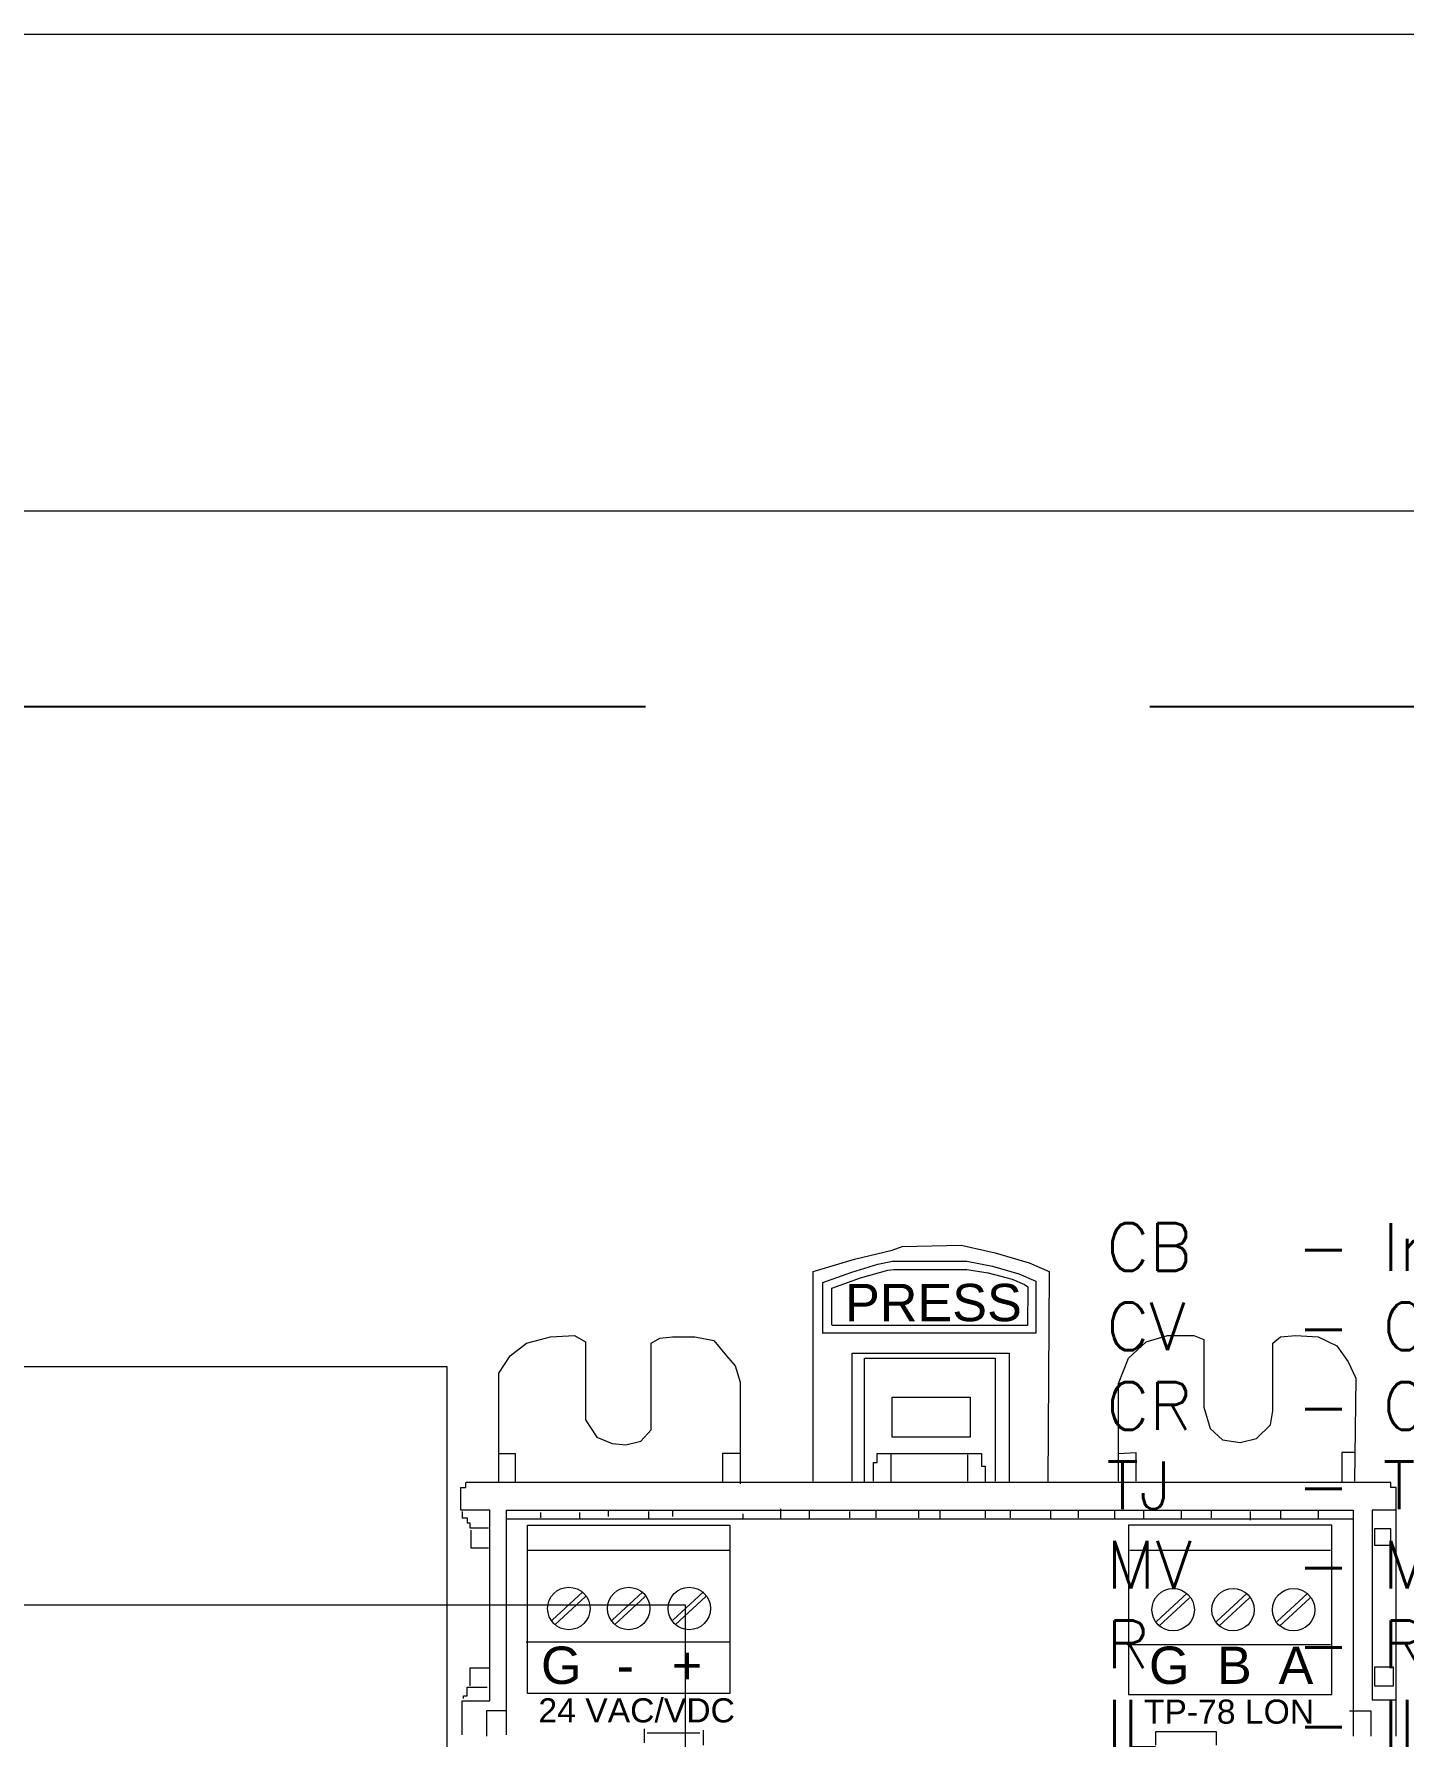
# Model space of a CAD drawing. Header units: inches. Extents: x 75782 to 87231, y -34126 to -18655.
# Drawn here: x 78347.3 to 78519.8, y -29300.8 to -29086.5 of the extents above; entities that cross this region are included whole.
import ezdxf

# ---------------------------------------------------------------- set-up
doc = ezdxf.new("R2010")
doc.units = ezdxf.units.IN
doc.header["$MEASUREMENT"] = 0
doc.linetypes.add('DASHED', pattern=[19.05, 12.7, -6.35])
doc.layers.add('A-Cables 220V', color=6, linetype='Continuous', lineweight=18)
doc.layers.add('COMPONENTES', color=251, linetype='Continuous', lineweight=18)
doc.layers.add('TEXTOS', color=7, linetype='Continuous')
doc.styles.add('ARIAL', font='arial.ttf')
doc.styles.get("Standard").update_dxf_attribs({"font": 'ROMANS.SHX'})

# ---------------------------------------------------------------- blocks, each defined once
blk = doc.blocks.new('AK2-CM')
at = {"linetype": 'Continuous'}
for p, q in [((32117.4, 22733.28), (32126.89, 22735.49)), ((32117.4, 22733.28), (32126.89, 22735.49)), ((32126.89, 22735.49), (32129.42, 22736.44)), ((32126.89, 22735.49), (32129.42, 22736.44)), ((32129.42, 22736.44), (32144.28, 22736.75)), ((32129.42, 22736.44), (32144.28, 22736.75)), ((32144.28, 22736.75), (32152.82, 22734.86)), ((32144.28, 22736.75), (32152.82, 22734.86)), ((32106.96, 22730.12), (32117.4, 22733.28)), ((32106.96, 22730.12), (32117.4, 22733.28)), ((32116.74, 22729.99), (32123.28, 22731.99)), ((32116.74, 22729.99), (32123.28, 22731.99)), ((32123.28, 22731.99), (32126.95, 22732.73)), ((32123.28, 22731.99), (32126.95, 22732.73)), ((32126.95, 22732.73), (32145.71, 22732.73)), ((32126.95, 22732.73), (32145.71, 22732.73)), ((32145.71, 22732.73), (32152.12, 22731.53)), ((32145.71, 22732.73), (32152.12, 22731.53)), ((32152.12, 22731.53), (32158.72, 22729.59)), ((32152.12, 22731.53), (32158.72, 22729.59)), ((32152.82, 22734.86), (32161.36, 22732.33)), ((32152.82, 22734.86), (32161.36, 22732.33)), ((32161.36, 22732.33), (32166.42, 22730.12)), ((32161.36, 22732.33), (32166.42, 22730.12)), ((32106.96, 22677.35), (32106.96, 22730.12)), ((32106.96, 22677.35), (32106.96, 22730.12)), ((32109.46, 22727.39), (32116.74, 22729.99)), ((32109.46, 22727.39), (32116.74, 22729.99)), ((32109.46, 22714.58), (32109.46, 22727.39)), ((32109.46, 22714.58), (32109.46, 22727.39)), ((32111.73, 22725.92), (32118.94, 22728.53)), ((32111.73, 22725.92), (32118.94, 22728.53)), ((32118.94, 22728.53), (32125.81, 22730.46)), ((32118.94, 22728.53), (32125.81, 22730.46)), ((32125.81, 22730.46), (32127.28, 22730.66)), ((32125.81, 22730.46), (32127.28, 22730.66)), ((32127.28, 22730.66), (32145.64, 22730.66)), ((32127.28, 22730.66), (32145.64, 22730.66)), ((32145.64, 22730.66), (32151.05, 22729.79)), ((32145.64, 22730.66), (32151.05, 22729.79)), ((32151.05, 22729.79), (32157.06, 22728.19)), ((32151.05, 22729.79), (32157.06, 22728.19)), ((32157.06, 22728.19), (32160.19, 22726.86)), ((32157.06, 22728.19), (32160.19, 22726.86)), ((32158.72, 22729.59), (32163.06, 22727.72)), ((32158.72, 22729.59), (32163.06, 22727.72)), ((32160.19, 22726.86), (32160.99, 22726.32)), ((32160.19, 22726.86), (32160.99, 22726.32)), ((32163.06, 22727.72), (32163.06, 22714.65)), ((32163.06, 22727.72), (32163.06, 22714.65)), ((32166.42, 22730.12), (32166.1, 22677.03)), ((32166.42, 22730.12), (32166.1, 22677.03)), ((32111.73, 22716.65), (32111.73, 22725.92)), ((32111.73, 22716.65), (32111.73, 22725.92)), ((32160.99, 22726.32), (32160.93, 22716.59)), ((32160.99, 22726.32), (32160.93, 22716.59)), ((32040.87, 22713.68), (32046.88, 22714)), ((32040.87, 22713.68), (32046.88, 22714)), ((32046.88, 22714), (32049.72, 22712.42)), ((32046.88, 22714), (32049.72, 22712.42)), ((32163.06, 22714.65), (32109.53, 22714.65)), ((32163.06, 22714.65), (32109.53, 22714.65)), ((32160.93, 22716.59), (32111.8, 22716.59)), ((32160.93, 22716.59), (32111.8, 22716.59)), ((32190.77, 22712.42), (32196.14, 22714)), ((32190.77, 22712.42), (32196.14, 22714)), ((32196.14, 22714), (32202.78, 22714)), ((32196.14, 22714), (32202.78, 22714)), ((32202.78, 22714), (32205.31, 22713.05)), ((32202.78, 22714), (32205.31, 22713.05)), ((32224.6, 22713.68), (32228.4, 22714)), ((32224.6, 22713.68), (32228.4, 22714)), ((32228.4, 22714), (32234.09, 22713.68)), ((32228.4, 22714), (32234.09, 22713.68)), ((32030.75, 22708.95), (32034.86, 22712.1)), ((32030.75, 22708.95), (32034.86, 22712.1)), ((32034.86, 22712.1), (32038.34, 22713.05)), ((32034.86, 22712.1), (32038.34, 22713.05)), ((32038.34, 22713.05), (32040.87, 22713.68)), ((32038.34, 22713.05), (32040.87, 22713.68)), ((32049.72, 22712.42), (32049.72, 22692.83)), ((32049.72, 22712.42), (32049.72, 22692.83)), ((32066.17, 22712.1), (32068.38, 22713.37)), ((32066.17, 22712.1), (32068.38, 22713.37)), ((32066.17, 22690.3), (32066.17, 22712.1)), ((32066.17, 22690.3), (32066.17, 22712.1)), ((32068.38, 22713.37), (32071.54, 22713.68)), ((32068.38, 22713.37), (32071.54, 22713.68)), ((32071.54, 22713.68), (32077.24, 22713.68)), ((32071.54, 22713.68), (32077.24, 22713.68)), ((32077.24, 22713.68), (32081.98, 22712.74)), ((32077.24, 22713.68), (32081.98, 22712.74)), ((32081.98, 22712.74), (32085.14, 22708.95)), ((32081.98, 22712.74), (32085.14, 22708.95)), ((32116.77, 22709.58), (32156.3, 22709.58)), ((32116.77, 22709.58), (32156.3, 22709.58)), ((32116.77, 22677.35), (32116.77, 22709.58)), ((32116.77, 22677.35), (32116.77, 22709.58)), ((32156.3, 22709.58), (32156.3, 22677.03)), ((32156.3, 22709.58), (32156.3, 22677.03)), ((32186.34, 22708.31), (32190.77, 22712.42)), ((32186.34, 22708.31), (32190.77, 22712.42)), ((32205.31, 22713.05), (32205.31, 22695.99)), ((32205.31, 22713.05), (32205.31, 22695.99)), ((32222.71, 22712.1), (32224.6, 22713.68)), ((32222.71, 22712.1), (32224.6, 22713.68)), ((32222.71, 22695.04), (32222.71, 22712.1)), ((32222.71, 22695.04), (32222.71, 22712.1)), ((32234.09, 22713.68), (32238.84, 22711.47)), ((32234.09, 22713.68), (32238.84, 22711.47)), ((32238.84, 22711.47), (32241.68, 22707.37)), ((32238.84, 22711.47), (32241.68, 22707.37)), ((32027.9, 22704.52), (32030.75, 22708.95)), ((32027.9, 22704.52), (32030.75, 22708.95)), ((32085.14, 22708.95), (32087.36, 22706.42)), ((32085.14, 22708.95), (32087.36, 22706.42)), ((32087.36, 22706.42), (32088.62, 22702.31)), ((32087.36, 22706.42), (32088.62, 22702.31)), ((32119.93, 22708.31), (32152.82, 22708.31)), ((32119.93, 22708.31), (32152.82, 22708.31)), ((32119.93, 22677.03), (32119.93, 22708.31)), ((32119.93, 22677.03), (32119.93, 22708.31)), ((32152.82, 22708.31), (32152.82, 22677.35)), ((32152.82, 22708.31), (32152.82, 22677.35)), ((32183.81, 22701.99), (32186.34, 22708.31)), ((32183.81, 22701.99), (32186.34, 22708.31)), ((32241.68, 22707.37), (32243.58, 22703.26)), ((32241.68, 22707.37), (32243.58, 22703.26)), ((32027.9, 22677.03), (32027.9, 22704.52)), ((32027.9, 22677.03), (32027.9, 22704.52)), ((32088.62, 22702.31), (32088.62, 22676.71)), ((32088.62, 22702.31), (32088.62, 22676.71)), ((32183.81, 22677.35), (32183.81, 22701.99)), ((32183.81, 22677.35), (32183.81, 22701.99)), ((32243.58, 22703.26), (32243.26, 22677.35)), ((32243.58, 22703.26), (32243.26, 22677.35)), ((32049.72, 22692.83), (32052.57, 22688.41)), ((32049.72, 22692.83), (32052.57, 22688.41)), ((32205.31, 22695.99), (32206.9, 22690.62)), ((32205.31, 22695.99), (32206.9, 22690.62)), ((32222.07, 22691.57), (32222.71, 22695.04)), ((32222.07, 22691.57), (32222.71, 22695.04)), ((32052.57, 22688.41), (32056.37, 22686.83)), ((32052.57, 22688.41), (32056.37, 22686.83)), ((32063.64, 22687.46), (32066.17, 22690.3)), ((32063.64, 22687.46), (32066.17, 22690.3)), ((32206.9, 22690.62), (32210.06, 22687.77)), ((32206.9, 22690.62), (32210.06, 22687.77)), ((32214.48, 22687.14), (32218.6, 22688.09)), ((32214.48, 22687.14), (32218.6, 22688.09)), ((32218.6, 22688.09), (32222.07, 22691.57)), ((32218.6, 22688.09), (32222.07, 22691.57)), ((32027.9, 22684.3), (32032.01, 22684.3)), ((32027.9, 22684.3), (32032.01, 22684.3)), ((32032.01, 22684.3), (32032.01, 22677.03)), ((32032.01, 22684.3), (32032.01, 22677.03)), ((32056.37, 22686.83), (32059.84, 22686.51)), ((32056.37, 22686.83), (32059.84, 22686.51)), ((32059.84, 22686.51), (32063.64, 22687.46)), ((32059.84, 22686.51), (32063.64, 22687.46)), ((32084.19, 22684.3), (32084.19, 22677.03)), ((32088.62, 22684.3), (32084.19, 22684.3)), ((32084.19, 22684.3), (32084.19, 22677.03)), ((32088.62, 22684.3), (32084.19, 22684.3)), ((32123.09, 22684.3), (32149.34, 22684.3)), ((32123.09, 22684.3), (32149.34, 22684.3)), ((32123.09, 22682.09), (32123.09, 22684.3)), ((32123.09, 22682.09), (32123.09, 22684.3)), ((32126.57, 22684.3), (32126.57, 22677.03)), ((32126.57, 22684.3), (32126.57, 22677.03)), ((32145.86, 22683.98), (32145.86, 22677.35)), ((32145.86, 22683.98), (32145.86, 22677.35)), ((32149.34, 22684.3), (32149.34, 22681.14)), ((32149.34, 22684.3), (32149.34, 22681.14)), ((32183.81, 22684.3), (32188.24, 22684.61)), ((32183.81, 22684.3), (32188.24, 22684.61)), ((32188.24, 22684.61), (32188.24, 22677.35)), ((32188.24, 22684.61), (32188.24, 22677.35)), ((32210.06, 22687.77), (32214.48, 22687.14)), ((32210.06, 22687.77), (32214.48, 22687.14)), ((32240.1, 22684.61), (32240.1, 22677.03)), ((32243.26, 22684.61), (32240.1, 22684.61)), ((32240.1, 22684.61), (32240.1, 22677.03)), ((32243.26, 22684.61), (32240.1, 22684.61)), ((32122.14, 22682.09), (32123.09, 22682.09)), ((32122.14, 22677.35), (32122.14, 22682.09)), ((32122.14, 22682.09), (32123.09, 22682.09)), ((32122.14, 22677.35), (32122.14, 22682.09)), ((32149.34, 22681.14), (32150.29, 22681.14)), ((32149.34, 22681.14), (32150.29, 22681.14)), ((32150.29, 22681.14), (32150.29, 22677.03)), ((32150.29, 22681.14), (32150.29, 22677.03)), ((32018.32, 22675.77), (32019.58, 22675.77)), ((32018.32, 22670.08), (32018.32, 22675.77)), ((32018.32, 22675.77), (32019.58, 22675.77)), ((32018.32, 22670.08), (32018.32, 22675.77)), ((32019.58, 22675.77), (32019.58, 22677.03)), ((32019.58, 22675.77), (32019.58, 22677.03)), ((32252.43, 22677.03), (32019.68, 22677.03)), ((32252.43, 22677.03), (32019.68, 22677.03)), ((32252.43, 22675.77), (32252.43, 22677.03)), ((32252.43, 22675.77), (32252.43, 22677.03)), ((32253.7, 22675.77), (32252.43, 22675.77)), ((32253.7, 22675.77), (32252.43, 22675.77)), ((32253.7, 22613.2), (32253.7, 22675.77)), ((32253.7, 22613.2), (32253.7, 22675.77)), ((32025.59, 22670.08), (32018.32, 22670.08)), ((32025.59, 22670.08), (32018.32, 22670.08)), ((32018.63, 22669.76), (32018.63, 22668.18)), ((32018.63, 22669.76), (32018.63, 22668.18)), ((32018.63, 22668.18), (32019.9, 22668.18)), ((32018.63, 22668.18), (32019.9, 22668.18)), ((32019.9, 22668.18), (32019.9, 22666.92)), ((32019.9, 22668.18), (32019.9, 22666.92)), ((32019.9, 22666.92), (32020.53, 22666.92)), ((32019.9, 22666.92), (32020.53, 22666.92)), ((32020.53, 22666.92), (32020.53, 22665.65)), ((32020.53, 22666.92), (32020.53, 22665.65)), ((32025.59, 22622.05), (32025.59, 22670.08)), ((32025.59, 22622.05), (32025.59, 22670.08)), ((32029.8, 22670.08), (32242.95, 22670.08)), ((32029.8, 22670.08), (32242.95, 22670.08)), ((32029.8, 22613.52), (32029.8, 22670.08)), ((32029.8, 22613.52), (32029.8, 22670.08)), ((32029.8, 22667.87), (32242.95, 22667.87)), ((32029.8, 22667.87), (32242.95, 22667.87)), ((32038.34, 22669.45), (32038.34, 22668.18)), ((32038.34, 22669.45), (32038.34, 22668.18)), ((32048.14, 22669.45), (32048.14, 22667.87)), ((32048.14, 22669.45), (32048.14, 22667.87)), ((32055.42, 22670.08), (32055.42, 22668.5)), ((32055.42, 22670.08), (32055.42, 22668.5)), ((32065.54, 22669.76), (32065.54, 22667.87)), ((32065.54, 22669.76), (32065.54, 22667.87)), ((32071.54, 22670.08), (32071.54, 22668.5)), ((32071.54, 22670.08), (32071.54, 22668.5)), ((32089.25, 22669.13), (32089.25, 22667.87)), ((32089.25, 22669.13), (32089.25, 22667.87)), ((32098.74, 22670.39), (32098.74, 22667.87)), ((32098.74, 22670.39), (32098.74, 22667.87)), ((32106.01, 22670.08), (32106.01, 22667.87)), ((32106.01, 22670.08), (32106.01, 22667.87)), ((32116.13, 22669.76), (32116.13, 22668.18)), ((32116.13, 22669.76), (32116.13, 22668.18)), ((32122.78, 22670.08), (32122.78, 22668.18)), ((32122.78, 22670.08), (32122.78, 22668.18)), ((32133.53, 22670.08), (32133.53, 22668.18)), ((32133.53, 22670.08), (32133.53, 22668.18)), ((32138.9, 22670.08), (32138.9, 22667.87)), ((32138.9, 22670.08), (32138.9, 22667.87)), ((32150.29, 22670.08), (32150.29, 22668.18)), ((32150.29, 22670.08), (32150.29, 22668.18)), ((32156.61, 22670.08), (32156.61, 22668.18)), ((32156.61, 22670.08), (32156.61, 22668.18)), ((32166.73, 22670.08), (32166.73, 22667.87)), ((32166.73, 22670.08), (32166.73, 22667.87)), ((32173.69, 22670.08), (32173.69, 22668.18)), ((32173.69, 22670.08), (32173.69, 22668.18)), ((32182.86, 22670.08), (32182.86, 22667.87)), ((32182.86, 22670.08), (32182.86, 22667.87)), ((32190.13, 22670.08), (32190.13, 22667.87)), ((32190.13, 22670.08), (32190.13, 22667.87)), ((32199.62, 22670.08), (32199.62, 22667.87)), ((32199.62, 22670.08), (32199.62, 22667.87)), ((32207.21, 22670.08), (32207.21, 22668.18)), ((32207.21, 22670.08), (32207.21, 22668.18)), ((32217.01, 22669.76), (32217.01, 22667.55)), ((32217.01, 22669.76), (32217.01, 22667.55)), ((32224.6, 22670.08), (32224.6, 22667.87)), ((32224.6, 22670.08), (32224.6, 22667.87)), ((32234.09, 22670.08), (32234.09, 22667.87)), ((32234.09, 22670.08), (32234.09, 22667.87)), ((32242.95, 22670.08), (32242.95, 22613.2)), ((32242.95, 22670.08), (32242.95, 22613.2)), ((32247.69, 22670.08), (32247.69, 22622.36)), ((32247.69, 22670.08), (32247.69, 22622.36)), ((32253.7, 22670.08), (32247.69, 22670.08)), ((32253.7, 22670.08), (32247.69, 22670.08)), ((32020.53, 22665.65), (32025.27, 22665.65)), ((32020.53, 22665.65), (32025.27, 22665.65)), ((32020.85, 22665.02), (32020.85, 22660.6)), ((32020.85, 22665.02), (32020.85, 22660.6)), ((32020.85, 22660.6), (32025.27, 22660.6)), ((32020.85, 22660.6), (32025.27, 22660.6)), ((32035.08, 22659.97), (32085.99, 22659.97)), ((32035.08, 22659.97), (32085.99, 22659.97)), ((32186.66, 22659.97), (32237.25, 22659.97)), ((32186.66, 22659.97), (32237.25, 22659.97)), ((32049.05, 22649.48), (32041.33, 22642.36)), ((32049.05, 22649.48), (32041.33, 22642.36)), ((32064.12, 22649.48), (32056.4, 22642.36)), ((32064.12, 22649.48), (32056.4, 22642.36)), ((32079.37, 22649.48), (32071.65, 22642.36)), ((32079.37, 22649.48), (32071.65, 22642.36)), ((32049.65, 22648.3), (32041.93, 22641.18)), ((32049.65, 22648.3), (32041.93, 22641.18)), ((32064.71, 22648.3), (32056.99, 22641.18)), ((32064.71, 22648.3), (32056.99, 22641.18)), ((32079.96, 22648.3), (32072.24, 22641.18)), ((32079.96, 22648.3), (32072.24, 22641.18)), ((32201.16, 22649.17), (32193.44, 22642.05)), ((32201.16, 22649.17), (32193.44, 22642.05)), ((32201.76, 22647.98), (32194.04, 22640.86)), ((32201.76, 22647.98), (32194.04, 22640.86)), ((32216.23, 22649.17), (32208.51, 22642.05)), ((32216.23, 22649.17), (32208.51, 22642.05)), ((32216.82, 22647.98), (32209.1, 22640.86)), ((32216.82, 22647.98), (32209.1, 22640.86)), ((32231.48, 22649.17), (32223.76, 22642.05)), ((32231.48, 22649.17), (32223.76, 22642.05)), ((32232.07, 22647.98), (32224.35, 22640.86)), ((32232.07, 22647.98), (32224.35, 22640.86)), ((32034.76, 22636.9), (32085.99, 22636.9)), ((32034.76, 22636.9), (32085.99, 22636.9)), ((32186.02, 22636.27), (32237.25, 22636.27)), ((32186.02, 22636.27), (32237.25, 22636.27)), ((32025.59, 22630.26), (32020.53, 22630.26)), ((32025.59, 22630.26), (32020.53, 22630.26)), ((32020.53, 22630.26), (32020.53, 22625.84)), ((32020.53, 22630.26), (32020.53, 22625.84)), ((32019.9, 22625.52), (32023.38, 22625.52)), ((32019.9, 22623.31), (32019.9, 22625.52)), ((32019.9, 22625.52), (32023.38, 22625.52)), ((32019.9, 22623.31), (32019.9, 22625.52)), ((32023.38, 22625.52), (32024.96, 22625.52)), ((32023.38, 22625.52), (32024.96, 22625.52)), ((32018.63, 22622.05), (32025.59, 22622.05)), ((32018.63, 22622.05), (32025.59, 22622.05)), ((32018.63, 22613.52), (32018.63, 22622.05)), ((32018.63, 22613.52), (32018.63, 22622.05)), ((32018.95, 22623.31), (32019.9, 22623.31)), ((32018.95, 22622.68), (32018.95, 22623.31)), ((32018.95, 22623.31), (32019.9, 22623.31)), ((32018.95, 22622.68), (32018.95, 22623.31)), ((32024.74, 22619.52), (32024.74, 22613.2)), ((32029.8, 22619.52), (32024.74, 22619.52)), ((32024.74, 22619.52), (32024.74, 22613.2)), ((32029.8, 22619.52), (32024.74, 22619.52)), ((32242, 22619.52), (32247.37, 22619.52)), ((32242, 22619.52), (32247.37, 22619.52)), ((32247.37, 22619.52), (32247.37, 22613.2)), ((32247.37, 22619.52), (32247.37, 22613.2)), ((32247.69, 22622.36), (32253.7, 22622.36)), ((32247.69, 22622.36), (32253.7, 22622.36)), ((32064.56, 22611.53), (32064.56, 22615)), ((32064.56, 22611.53), (32064.56, 22615)), ((32065.19, 22614.05), (32078.47, 22614.05)), ((32065.19, 22614.05), (32078.47, 22614.05)), ((32079.42, 22610.89), (32079.42, 22614.69)), ((32079.42, 22610.89), (32079.42, 22614.69)), ((32193.27, 22614.37), (32208.44, 22614.37)), ((32193.27, 22610.89), (32193.27, 22614.37)), ((32193.27, 22614.37), (32208.44, 22614.37)), ((32193.27, 22610.89), (32193.27, 22614.37)), ((32208.44, 22614.37), (32208.44, 22610.89)), ((32208.44, 22614.37), (32208.44, 22610.89))]:
    blk.add_line(p, q, dxfattribs=at)
for points in [[(32126.89, 22698.52), (32146.49, 22698.52), (32146.49, 22688.41), (32126.89, 22688.41)], [(32126.89, 22698.52), (32146.49, 22698.52), (32146.49, 22688.41), (32126.89, 22688.41)], [(32035.08, 22666.29), (32085.99, 22666.29), (32085.99, 22623.94), (32035.08, 22623.94)], [(32035.08, 22666.29), (32085.99, 22666.29), (32085.99, 22623.94), (32035.08, 22623.94)], [(32237.57, 22666.29), (32186.34, 22666.29), (32186.34, 22623.63), (32237.57, 22623.63)], [(32237.57, 22666.29), (32186.34, 22666.29), (32186.34, 22623.63), (32237.57, 22623.63)], [(32252.43, 22665.34), (32248.32, 22665.34), (32248.32, 22661.23), (32252.43, 22661.23)], [(32252.43, 22665.34), (32248.32, 22665.34), (32248.32, 22661.23), (32252.43, 22661.23)], [(32253.07, 22630.58), (32248.32, 22630.58), (32248.32, 22625.84), (32253.07, 22625.84)], [(32253.07, 22630.58), (32248.32, 22630.58), (32248.32, 22625.84), (32253.07, 22625.84)]]:
    blk.add_lwpolyline(points, close=True, dxfattribs=at)
for centre in [(32045.49, 22645.33), (32045.49, 22645.33), (32060.56, 22645.33), (32060.56, 22645.33), (32075.8, 22645.33), (32075.8, 22645.33), (32197.6, 22645.01), (32197.6, 22645.01), (32212.67, 22645.01), (32212.67, 22645.01), (32227.92, 22645.01), (32227.92, 22645.01)]:
    blk.add_circle(centre, 5.34, dxfattribs=at)
at = {"linetype": 'Continuous', "style": 'ARIAL'}
for s, height, p in [('PRESS', 9.401, (32115, 22717.64)), ('PRESS', 9.401, (32115, 22717.64)), ('G', 9.4, (32038.48, 22626.33)), ('+', 9.4, (32071.41, 22626.33)), ('G', 9.4, (32191.52, 22626.33)), ('B', 9.4, (32208.63, 22626.33)), ('A', 9.4, (32224.13, 22626.33)), ('-', 9.4, (32057.53, 22626.33)), ('24 VAC/VDC', 6.066, (32037.84, 22616.65)), ('TP-78 LON', 6.066, (32190.23, 22616.33))]:
    blk.add_text(s, height=height, dxfattribs=at).set_placement(p)

msp = doc.modelspace()

# ---------------------------------------------------------------- linework, layer by layer
at = {"linetype": 'DASHED', "ltscale": 10}
msp.add_lwpolyline([(78106.79, -29171.1), (78759.7, -29171.1), (78759.7, -29601.35), (78106.79, -29601.35)], close=True, dxfattribs=at)
at = {"layer": 'A-Cables 220V'}
for p, q in [((78038.27, -29086.47), (79100.41, -29086.5)), ((78038.22, -29146.49), (79130.41, -29146.49)), ((78181.34, -29254.18), (78399.29, -29254.18)), ((78399.29, -29254.18), (78399.29, -29336.27)), ((78211.34, -29284.18), (78429.29, -29284.18)), ((78429.29, -29284.18), (78429.29, -29336.27))]:
    msp.add_line(p, q, dxfattribs=at)

# ---------------------------------------------------------------- block references
at = {"layer": 'COMPONENTES', "xscale": 0.5, "yscale": 0.5, "zscale": 0.5}
msp.add_blockref('AK2-CM', (62391.91, -40607.28), dxfattribs=at)

# ---------------------------------------------------------------- texts
at = {"layer": 'TEXTOS', "insert": (78482.3, -29236.11), "char_height": 6, "attachment_point": 1}
msp.add_mtext_dynamic_manual_height_columns('CB^I- Interruptor\\PCV^I- Contactor Ventiladores\\PCR^I- Contactor Resistencias\\PTJ^I- Tarjeta de Control\\PMV^I- Moto Ventilador\\PR^I- Resistencia\\PIL^I- Iluminación\\PSV^I- Valvula Solenoide\\PTSC^I- Sensor de temp de control\\PTSD^I- Sensor de temp de fin de descongelación', width=252.1411, gutter_width=1250, heights=[0], dxfattribs=at)

doc.saveas('drawing.dxf')
